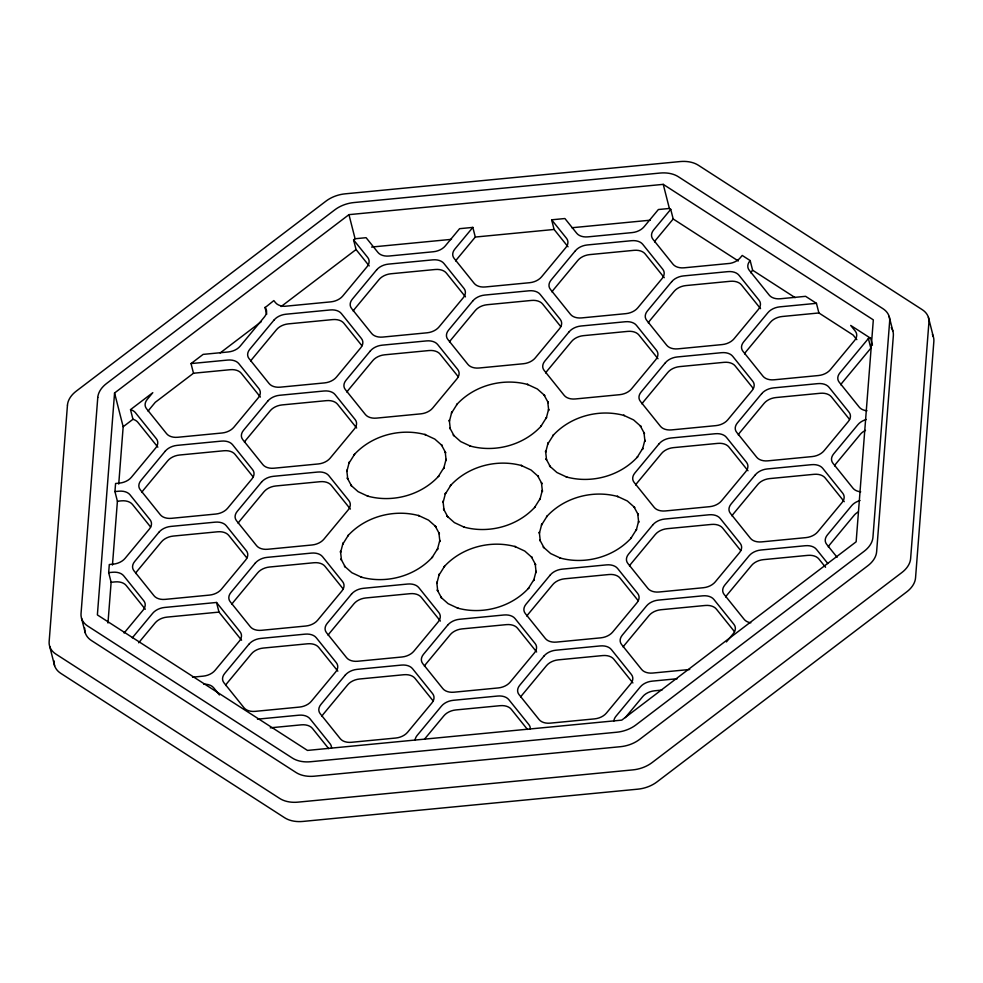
<?xml version="1.0" encoding="UTF-8"?>
<svg xmlns="http://www.w3.org/2000/svg" width="983" height="983" viewBox="0 0 983 983"><rect width="100%" height="100%" fill="white"/><g stroke="black" fill="none" stroke-linecap="round" stroke-linejoin="round"><path stroke-width="1.47" d="M114.569 392.991L97.378 614.916L307.47 750.422L621.76 720.134L856.144 541.793L873.322 319.868L663.242 184.362L348.953 214.65L114.569 392.991L123.17 426.745L118.734 484.078M107.97 623.013L111.128 582.28L108.671 572.634L109.297 564.525L113.242 564.156A13.504 9.117 -14.3 0 0 125.074 558.369L149.342 529.112A13.504 9.117 -14.3 0 0 150.067 519.761L130.002 494.781A13.504 9.117 -14.3 0 0 118.882 491.205L114.937 491.586L117.407 501.232L112.455 565.053M114.937 491.586L115.576 483.489L119.521 483.108A13.504 9.117 -14.3 0 0 131.353 477.32L155.621 448.064A13.504 9.117 -14.3 0 0 156.346 438.713L135.457 412.713A13.504 9.117 -14.3 0 0 130.506 409.641L152.807 392.672L147.253 399.368A13.504 9.117 -14.3 0 0 146.528 408.719L166.606 433.7A13.504 9.117 -14.3 0 0 177.714 437.275L222.06 432.999A13.504 9.117 -14.3 0 0 233.893 427.212L258.16 397.968A13.504 9.117 -14.3 0 0 258.885 388.604L238.82 363.636A13.504 9.117 -14.3 0 0 227.7 360.061L191.034 363.587L193.491 373.233L155.265 402.317L149.711 409.014A13.504 9.117 -14.3 0 0 148.212 411.398M124.104 633.027L143.076 610.16A13.504 9.117 -14.3 0 0 143.801 600.81L123.723 575.829A13.504 9.117 -14.3 0 0 112.615 572.253L108.671 572.634M132.312 637.832L152.697 613.257A13.504 9.117 -14.3 0 1 164.542 607.469L216.53 602.468L240.061 631.75A13.504 9.117 -14.3 0 1 239.336 641.113L215.068 670.357A13.504 9.117 -14.3 0 1 203.235 676.144L192.533 677.176M455.829 261.085A13.504 9.117 -14.3 0 1 457.328 258.701L475.293 237.05L472.835 227.405L454.871 249.055A13.504 9.117 -14.3 0 0 454.146 258.418L474.211 283.387A13.504 9.117 -14.3 0 0 485.332 286.962L529.665 282.699A13.504 9.117 -14.3 0 0 541.51 276.911L565.778 247.655A13.504 9.117 -14.3 0 0 566.503 238.304L551.647 219.811L564.906 218.533L576.751 233.29A13.504 9.117 -14.3 0 0 587.871 236.866L632.204 232.59A13.504 9.117 -14.3 0 0 644.049 226.803L658.377 209.526L669.386 208.47L670.738 209.342L673.195 218.988L738.294 260.974M138.652 642.796L155.154 622.903A13.504 9.117 -14.3 0 1 166.999 617.115L218.988 612.102L241.585 640.228M670.738 209.342L653.67 229.899A13.504 9.117 -14.3 0 0 652.945 239.262L673.023 264.23A13.504 9.117 -14.3 0 0 684.131 267.806L730.258 263.358A13.504 9.117 -14.3 0 0 740.224 257.853L742.226 255.445L750.164 260.569L752.622 270.214L795.161 297.652M673.195 218.988L656.128 239.545A13.504 9.117 -14.3 0 0 654.629 241.929M750.164 260.569L749.943 260.839A13.504 9.117 -14.3 0 0 749.218 270.202L769.284 295.183A13.504 9.117 -14.3 0 0 780.404 298.758L805.593 296.325L816.443 303.329L818.9 312.963L853.158 335.068L856.832 339.639M752.622 270.214L752.4 270.485A13.504 9.117 -14.3 0 0 750.901 272.869M424.533 739.13L443.947 715.735A13.504 9.117 -14.3 0 1 455.793 709.947L500.126 705.683A13.504 9.117 -14.3 0 1 511.246 709.247L527.49 729.472M872.449 345.205L870.692 338.312L868.382 338.545L839.924 372.84A13.504 9.117 -14.3 0 0 839.199 382.19L859.277 407.171A13.504 9.117 -14.3 0 0 866.981 410.759M625.274 717.639L642.747 696.578A13.504 9.117 -14.3 0 1 654.592 690.791L661.977 690.078M726.412 641.924L733.207 633.74A13.504 9.117 -14.3 0 0 733.932 624.377L713.855 599.409A13.504 9.117 -14.3 0 0 702.747 595.833L658.413 600.097A13.504 9.117 -14.3 0 0 646.568 605.884L622.3 635.141A13.504 9.117 -14.3 0 0 621.575 644.492L641.641 669.472A13.504 9.117 -14.3 0 0 652.761 673.048L689.71 669.484M191.034 363.587L203.137 354.384L228.326 351.951A13.504 9.117 -14.3 0 0 240.171 346.163L264.439 316.919A13.504 9.117 -14.3 0 0 265.164 307.556L273.839 300.589L275.486 302.641A13.504 9.117 -14.3 0 0 284.751 306.291L330.866 301.855A13.504 9.117 -14.3 0 0 342.711 296.067L366.978 266.811A13.504 9.117 -14.3 0 0 367.703 257.46L353.585 239.901L355.096 238.758L366.094 237.689L377.951 252.447A13.504 9.117 -14.3 0 0 389.071 256.022L433.405 251.746A13.504 9.117 -14.3 0 0 445.25 245.959L459.577 228.683L472.835 227.405M123.17 426.745L132.963 419.286L130.506 409.641M220.143 352.958L261.367 321.588M281.126 306.549L356.055 249.547L353.585 239.901M371.574 247.052L451.48 239.348M475.293 237.05L554.105 229.457L568.027 246.794M571.885 227.749L650.291 220.192M816.443 303.329L779.765 306.856A13.504 9.117 -14.3 0 0 767.932 312.643L743.664 341.887A13.504 9.117 -14.3 0 0 742.939 351.25L763.005 376.231A13.504 9.117 -14.3 0 0 774.125 379.794L818.458 375.531A13.504 9.117 -14.3 0 0 830.303 369.743L854.571 340.499A13.504 9.117 -14.3 0 0 855.296 331.136L850.7 325.422L870.692 338.312M193.491 373.233L230.157 369.706A13.504 9.117 -14.3 0 1 241.277 373.27L260.384 397.058M818.9 312.963L782.235 316.501A13.504 9.117 -14.3 0 0 770.389 322.289L746.122 351.533A13.504 9.117 -14.3 0 0 744.623 353.917M117.407 501.232L121.351 500.851A13.504 9.117 -14.3 0 1 132.459 504.426L150.62 527.023M111.128 582.28L115.072 581.899A13.504 9.117 -14.3 0 1 126.193 585.475L145.3 609.263M257.485 719.175L298.869 715.194A13.504 9.117 -14.3 0 1 309.977 718.77L330.055 743.738A13.504 9.117 -14.3 0 1 331.468 748.247M677.262 678.725L652.134 681.145A13.504 9.117 -14.3 0 0 640.289 686.933L616.022 716.189A13.504 9.117 -14.3 0 0 613.884 721.03M270.288 727.825L301.326 724.84A13.504 9.117 -14.3 0 1 312.434 728.415L328.691 748.628M760.535 308.65L741.415 284.861A13.504 9.117 -14.3 0 0 730.308 281.285L685.962 285.562A13.504 9.117 -14.3 0 0 674.129 291.337L649.861 320.593A13.504 9.117 -14.3 0 0 648.362 322.977M849.57 419.446L831.409 396.849A13.504 9.117 -14.3 0 0 820.289 393.274L775.956 397.55A13.504 9.117 -14.3 0 0 764.11 403.337L739.843 432.581A13.504 9.117 -14.3 0 0 738.344 434.965M664.262 277.697L645.155 253.909A13.504 9.117 -14.3 0 0 634.035 250.333L589.702 254.609A13.504 9.117 -14.3 0 0 577.857 260.397L553.589 289.641A13.504 9.117 -14.3 0 0 552.09 292.037M753.297 388.506L735.149 365.909A13.504 9.117 -14.3 0 0 724.029 362.334L679.695 366.61A13.504 9.117 -14.3 0 0 667.85 372.385L643.582 401.642A13.504 9.117 -14.3 0 0 642.083 404.025M844.25 501.686L825.13 477.898A13.504 9.117 -14.3 0 0 814.022 474.322L769.677 478.598A13.504 9.117 -14.3 0 0 757.844 484.386L733.576 513.63A13.504 9.117 -14.3 0 0 732.077 516.014M837.098 557.287L826.654 544.287A13.504 9.117 -14.3 0 1 827.379 534.936L851.647 505.68A13.504 9.117 -14.3 0 1 860.027 500.544M827.87 563.578L816.394 549.3A13.504 9.117 -14.3 0 0 805.286 545.725L760.94 550.001A13.504 9.117 -14.3 0 0 749.107 555.788L724.84 585.032A13.504 9.117 -14.3 0 0 724.115 594.396L744.18 619.364A13.504 9.117 -14.3 0 0 750.815 622.817M657.996 358.746L638.876 334.957A13.504 9.117 -14.3 0 0 627.768 331.382L583.423 335.658A13.504 9.117 -14.3 0 0 571.59 341.445L547.322 370.689A13.504 9.117 -14.3 0 0 545.823 373.073M747.977 470.734L728.87 446.958A13.504 9.117 -14.3 0 0 717.75 443.382L673.416 447.646A13.504 9.117 -14.3 0 0 661.571 453.433L637.303 482.69A13.504 9.117 -14.3 0 0 635.804 485.074M825.548 567.265L818.851 558.946A13.504 9.117 -14.3 0 0 807.743 555.37L763.41 559.646A13.504 9.117 -14.3 0 0 751.565 565.434L727.297 594.678A13.504 9.117 -14.3 0 0 725.798 597.062M560.777 326.614L542.616 304.017A13.504 9.117 -14.3 0 0 531.496 300.442L487.163 304.718A13.504 9.117 -14.3 0 0 475.317 310.505L451.05 339.749A13.504 9.117 -14.3 0 0 449.55 342.133M740.752 550.603L722.591 527.994A13.504 9.117 -14.3 0 0 711.483 524.431L667.138 528.694A13.504 9.117 -14.3 0 0 655.305 534.482L631.037 563.738A13.504 9.117 -14.3 0 0 629.538 566.122M465.463 296.854L446.356 273.065A13.504 9.117 -14.3 0 0 435.236 269.502L390.902 273.766A13.504 9.117 -14.3 0 0 379.057 279.553L354.789 308.809A13.504 9.117 -14.3 0 0 353.29 311.193M734.473 631.639L716.324 609.042A13.504 9.117 -14.3 0 0 705.204 605.479L660.871 609.743A13.504 9.117 -14.3 0 0 649.026 615.53L624.758 644.787A13.504 9.117 -14.3 0 0 623.259 647.17M356.055 249.547L369.215 265.926M458.238 376.71L440.077 354.113A13.504 9.117 -14.3 0 0 428.957 350.55L384.623 354.814A13.504 9.117 -14.3 0 0 372.79 360.601L348.523 389.846A13.504 9.117 -14.3 0 0 347.024 392.242M638.213 600.699L620.052 578.102A13.504 9.117 -14.3 0 0 608.944 574.527L564.598 578.803A13.504 9.117 -14.3 0 0 552.765 584.59L528.498 613.834A13.504 9.117 -14.3 0 0 526.999 616.218M361.965 345.77L343.817 323.174A13.504 9.117 -14.3 0 0 332.696 319.598L288.363 323.874A13.504 9.117 -14.3 0 0 276.518 329.661L252.25 358.906A13.504 9.117 -14.3 0 0 250.751 361.289M632.892 682.939L613.785 659.151A13.504 9.117 -14.3 0 0 602.665 655.575L558.332 659.851A13.504 9.117 -14.3 0 0 546.487 665.638L522.219 694.883A13.504 9.117 -14.3 0 0 520.72 697.266M356.657 428.01L337.538 404.222A13.504 9.117 -14.3 0 0 326.417 400.646L282.084 404.922A13.504 9.117 -14.3 0 0 270.251 410.71L245.983 439.954A13.504 9.117 -14.3 0 0 244.484 442.338M536.632 651.987L517.513 628.198A13.504 9.117 -14.3 0 0 506.405 624.635L462.059 628.899A13.504 9.117 -14.3 0 0 450.226 634.686L425.958 663.943A13.504 9.117 -14.3 0 0 424.459 666.327M350.378 509.059L331.259 485.27A13.504 9.117 -14.3 0 0 320.151 481.695L275.805 485.971A13.504 9.117 -14.3 0 0 263.972 491.758L239.705 521.002A13.504 9.117 -14.3 0 0 238.205 523.386M440.372 621.047L421.252 597.259A13.504 9.117 -14.3 0 0 410.132 593.683L365.799 597.959A13.504 9.117 -14.3 0 0 353.966 603.746L329.698 632.991A13.504 9.117 -14.3 0 0 328.199 635.374M253.159 476.915L234.998 454.318A13.504 9.117 -14.3 0 0 223.891 450.755L179.545 455.018A13.504 9.117 -14.3 0 0 167.712 460.806L143.444 490.062A13.504 9.117 -14.3 0 0 141.945 492.446M343.153 588.915L324.992 566.319A13.504 9.117 -14.3 0 0 313.872 562.743L269.539 567.019A13.504 9.117 -14.3 0 0 257.693 572.794L233.426 602.051A13.504 9.117 -14.3 0 0 231.927 604.434M433.134 700.904L414.973 678.307A13.504 9.117 -14.3 0 0 403.866 674.731L359.52 679.007A13.504 9.117 -14.3 0 0 347.687 684.795L323.419 714.039A13.504 9.117 -14.3 0 0 321.92 716.423M157.858 447.167L137.915 422.358A13.504 9.117 -14.3 0 0 132.963 419.286M246.88 557.963L228.72 535.366A13.504 9.117 -14.3 0 0 217.612 531.791L173.278 536.067A13.504 9.117 -14.3 0 0 161.433 541.854L137.165 571.098A13.504 9.117 -14.3 0 0 135.666 573.482M337.833 671.143L318.713 647.367A13.504 9.117 -14.3 0 0 307.593 643.791L263.26 648.067A13.504 9.117 -14.3 0 0 251.427 653.842L227.159 683.099A13.504 9.117 -14.3 0 0 225.66 685.483M219.455 694.956L213.716 687.817A13.504 9.117 -14.3 0 0 203.751 684.168M928.407 317.362L933.322 336.653M889.136 316.415L892.822 330.89M868.382 338.545L870.84 348.179L842.382 382.485A13.504 9.117 -14.3 0 0 840.883 384.869M663.242 184.362L669.386 208.47M551.647 219.811L554.105 229.457M348.953 214.65L355.096 238.758M264.968 307.323L266.725 314.216M216.53 602.468L218.988 612.102M81.564 618.356L85.251 632.819M49.678 646.347L54.593 665.638M860.703 491.807A13.504 9.117 -14.3 0 1 852.998 488.219L832.933 463.239A13.504 9.117 -14.3 0 1 833.658 453.888L857.926 424.631A13.504 9.117 -14.3 0 1 866.306 419.495M834.616 465.917A13.504 9.117 -14.3 0 1 836.115 463.534L860.383 434.277A13.504 9.117 -14.3 0 1 865.495 430.382M828.337 546.966A13.504 9.117 -14.3 0 1 829.836 544.57L854.104 515.325A13.504 9.117 -14.3 0 1 858.208 511.959M415.084 740.187A13.504 9.117 -14.3 0 1 417.222 735.345L441.49 706.089A13.504 9.117 -14.3 0 1 453.335 700.301L497.668 696.038A13.504 9.117 -14.3 0 1 508.789 699.613L528.854 724.582A13.504 9.117 -14.3 0 1 530.267 729.091M932.388 334.441A26.996 18.235 -14.3 0 1 933.85 341.408L915.542 577.869A26.996 18.235 -14.3 0 1 906.756 591.852L657.013 781.878A26.996 18.235 -14.3 0 1 637.844 789.165L302.973 821.432A26.996 18.235 -14.3 0 1 284.652 817.758L60.811 673.367A26.996 18.235 -14.3 0 1 54.065 660.883M891.262 327.622A26.996 18.235 -14.3 0 1 893.35 335.645L876.627 551.758A26.996 18.235 -14.3 0 1 867.829 565.741L639.589 739.413A26.996 18.235 -14.3 0 1 620.42 746.699L314.363 776.189A26.996 18.235 -14.3 0 1 296.055 772.515L91.468 640.56A26.996 18.235 -14.3 0 1 84.722 628.063M67.458 405.131L49.15 641.592A26.996 18.235 -14.3 0 0 55.884 654.088L279.737 798.466A26.996 18.235 -14.3 0 0 298.058 802.14L632.929 769.873A26.996 18.235 -14.3 0 0 652.098 762.587L901.841 572.561A26.996 18.235 -14.3 0 0 910.627 558.577L928.935 322.117A26.996 18.235 -14.3 0 0 922.189 309.633L698.348 165.242A26.996 18.235 -14.3 0 0 680.027 161.568L345.156 193.835A26.996 18.235 -14.3 0 0 325.987 201.122L76.244 391.148A26.996 18.235 -14.3 0 0 67.458 405.131M97.772 397.488L81.036 613.601A26.996 18.235 -14.3 0 0 87.782 626.085L292.356 758.053A26.996 18.235 -14.3 0 0 310.677 761.727L616.734 732.224A26.996 18.235 -14.3 0 0 635.903 724.938L864.143 551.279A26.996 18.235 -14.3 0 0 872.941 537.296L889.664 321.183A26.996 18.235 -14.3 0 0 882.931 308.687L678.344 176.731A26.996 18.235 -14.3 0 0 660.023 173.057L353.978 202.547A26.996 18.235 -14.3 0 0 334.81 209.834L106.557 383.505A26.996 18.235 -14.3 0 0 97.772 397.488M349.26 462.145L346.852 471.435L346.766 470.169L347.761 479.09L347.22 477.898L351.545 485.921L350.661 485.049L358.119 491.672L368.158 496.341L367.335 496.034C392.426 503.038 421.338 495.297 438.909 475.895L438.283 476.608L443.997 467.503L443.665 468.608L446.073 459.319L446.171 460.585L445.176 451.664L445.717 452.856L441.392 444.832L442.276 445.704L434.805 439.082L424.767 434.412L425.602 434.719C400.511 427.716 371.599 435.457 354.027 454.859L354.654 454.146L348.928 463.251L349.26 462.145M342.993 543.194L340.585 552.483L340.487 551.217L341.482 560.138L340.941 558.946L345.266 566.97L344.382 566.097L351.853 572.72L361.891 577.39L361.056 577.082C386.147 584.086 415.059 576.345 432.631 556.943L432.004 557.656L437.73 548.551L437.386 549.657L439.794 540.367L439.892 541.633L438.897 532.712L439.438 533.904L435.113 525.88L435.997 526.753L428.527 520.13L418.5 515.461L419.323 515.768C394.232 508.764 365.32 516.505 347.749 535.907L348.375 535.194L342.662 544.299L342.993 543.194M451.799 412.049L449.391 421.338L449.305 420.06L450.288 428.981L449.759 427.802L454.085 435.825L453.2 434.941L460.658 441.564L470.697 446.233L469.874 445.938C494.965 452.942 523.878 445.201 541.449 425.786L540.822 426.499L546.536 417.394L546.204 418.5L548.612 409.211L548.711 410.489L547.715 401.568L548.256 402.747L543.918 394.724L544.815 395.608L537.345 388.985L527.306 384.316L528.141 384.611C503.038 377.607 474.138 385.348 456.567 404.763L457.193 404.05L451.467 413.155L451.799 412.049M445.532 493.097L443.124 502.387L443.026 501.109L444.021 510.03L443.48 508.85L447.806 516.874L446.921 515.989L454.392 522.612L464.431 527.281L463.595 526.986C488.686 533.99 517.599 526.249 535.17 506.835L534.543 507.547L540.269 498.442L539.925 499.548L542.333 490.259L542.432 491.537L541.436 482.616L541.977 483.796L537.652 475.772L538.537 476.644L531.066 470.021L521.027 465.364L521.862 465.659C496.771 458.656 467.859 466.397 450.288 485.811L450.914 485.098L445.201 494.191L445.532 493.097M439.254 574.146L436.845 583.423L436.759 582.157L437.742 591.078L437.202 589.898L441.539 597.91L440.642 597.037L448.113 603.66L458.152 608.33L457.316 608.022C482.42 615.026 511.32 607.297 528.891 587.883L528.264 588.596L533.99 579.491L533.658 580.597L536.067 571.307L536.153 572.585L535.17 563.664L535.698 564.844L531.373 556.82L532.258 557.693L524.799 551.07L514.76 546.413L515.584 546.708C490.492 539.704 461.58 547.445 444.009 566.859L444.635 566.147L438.922 575.239L439.254 574.146M548.072 442.989L545.663 452.278L545.565 451.013L546.56 459.933L546.02 458.742L550.345 466.765L549.46 465.893L556.931 472.516L566.97 477.185L566.134 476.878C591.225 483.882 620.138 476.141 637.709 456.739L637.082 457.451L642.796 448.346L642.464 449.452L644.873 440.163L644.971 441.428L643.976 432.508L644.516 433.7L640.191 425.676L641.076 426.548L633.605 419.925L623.566 415.256L624.402 415.563C599.311 408.559 570.398 416.3 552.827 435.702L553.454 434.99L547.728 444.095L548.072 442.989M541.793 524.037L539.384 533.327L539.298 532.061L540.281 540.982L539.741 539.79L544.078 547.814L543.181 546.941L550.652 553.564L560.691 558.233L559.855 557.926C584.959 564.93 613.859 557.189 631.43 537.775L630.803 538.5L636.529 529.395L636.198 530.501L638.606 521.211L638.692 522.477L637.709 513.556L638.237 514.748L633.912 506.724L634.797 507.597L627.338 500.974L617.299 496.304L618.123 496.612C593.032 489.608 564.119 497.337 546.548 516.751L547.175 516.038L541.461 525.143L541.793 524.037M165.255 451.16L140.987 480.417A13.504 9.117 -14.3 0 0 140.262 489.767L160.327 514.748A13.504 9.117 -14.3 0 0 171.447 518.324L215.781 514.048A13.504 9.117 -14.3 0 0 227.614 508.26L251.881 479.016A13.504 9.117 -14.3 0 0 252.606 469.653L232.541 444.672A13.504 9.117 -14.3 0 0 221.421 441.109L177.087 445.373A13.504 9.117 -14.3 0 0 165.255 451.16M274.06 320.016L249.793 349.26A13.504 9.117 -14.3 0 0 249.068 358.623L269.145 383.591A13.504 9.117 -14.3 0 0 280.253 387.167L324.587 382.903A13.504 9.117 -14.3 0 0 336.432 377.116L360.7 347.859A13.504 9.117 -14.3 0 0 361.425 338.508L341.359 313.528A13.504 9.117 -14.3 0 0 330.239 309.952L285.906 314.228A13.504 9.117 -14.3 0 0 274.06 320.016M158.976 532.208L134.708 561.465A13.504 9.117 -14.3 0 0 133.983 570.816L154.048 595.796A13.504 9.117 -14.3 0 0 165.169 599.372L209.502 595.096A13.504 9.117 -14.3 0 0 221.347 589.308L245.615 560.064A13.504 9.117 -14.3 0 0 246.34 550.701L226.262 525.721A13.504 9.117 -14.3 0 0 215.154 522.157L170.809 526.421A13.504 9.117 -14.3 0 0 158.976 532.208M267.794 401.064L243.526 430.308A13.504 9.117 -14.3 0 0 242.801 439.671L262.866 464.64A13.504 9.117 -14.3 0 0 273.974 468.215L318.32 463.951A13.504 9.117 -14.3 0 0 330.153 458.164L354.421 428.907A13.504 9.117 -14.3 0 0 355.146 419.557L335.08 394.576A13.504 9.117 -14.3 0 0 323.96 391.001L279.627 395.277A13.504 9.117 -14.3 0 0 267.794 401.064M376.6 269.907L352.332 299.164A13.504 9.117 -14.3 0 0 351.607 308.515L371.672 333.495A13.504 9.117 -14.3 0 0 382.792 337.071L427.126 332.795A13.504 9.117 -14.3 0 0 438.971 327.007L463.239 297.763A13.504 9.117 -14.3 0 0 463.964 288.4L443.898 263.432A13.504 9.117 -14.3 0 0 432.778 259.856L388.445 264.12A13.504 9.117 -14.3 0 0 376.6 269.907M261.515 482.112L237.247 511.357A13.504 9.117 -14.3 0 0 236.522 520.72L256.588 545.688A13.504 9.117 -14.3 0 0 267.708 549.264L312.041 544.987A13.504 9.117 -14.3 0 0 323.886 539.212L348.154 509.956A13.504 9.117 -14.3 0 0 348.879 500.605L328.801 475.625A13.504 9.117 -14.3 0 0 317.693 472.049L273.348 476.325A13.504 9.117 -14.3 0 0 261.515 482.112M370.321 350.956L346.053 380.212A13.504 9.117 -14.3 0 0 345.34 389.563L365.406 414.543A13.504 9.117 -14.3 0 0 376.514 418.119L420.859 413.843A13.504 9.117 -14.3 0 0 432.692 408.056L456.96 378.811A13.504 9.117 -14.3 0 0 457.685 369.448L437.619 344.468A13.504 9.117 -14.3 0 0 426.499 340.904L382.166 345.168A13.504 9.117 -14.3 0 0 370.321 350.956M255.236 563.161L230.968 592.405A13.504 9.117 -14.3 0 0 230.243 601.768L250.321 626.736A13.504 9.117 -14.3 0 0 261.429 630.312L305.762 626.036A13.504 9.117 -14.3 0 0 317.607 620.261L341.875 591.004A13.504 9.117 -14.3 0 0 342.6 581.641L322.535 556.673A13.504 9.117 -14.3 0 0 311.414 553.097L267.081 557.373A13.504 9.117 -14.3 0 0 255.236 563.161M472.86 300.859L448.592 330.104A13.504 9.117 -14.3 0 0 447.867 339.467L467.945 364.435A13.504 9.117 -14.3 0 0 479.053 368.011L523.398 363.735A13.504 9.117 -14.3 0 0 535.231 357.959L559.499 328.703A13.504 9.117 -14.3 0 0 560.224 319.352L540.159 294.372A13.504 9.117 -14.3 0 0 529.038 290.796L484.705 295.072A13.504 9.117 -14.3 0 0 472.86 300.859M248.969 644.197L224.702 673.453A13.504 9.117 -14.3 0 0 223.977 682.816L244.042 707.785A13.504 9.117 -14.3 0 0 255.162 711.36L299.496 707.084A13.504 9.117 -14.3 0 0 311.328 701.297L335.596 672.053A13.504 9.117 -14.3 0 0 336.321 662.689L316.256 637.721A13.504 9.117 -14.3 0 0 305.135 634.146L260.802 638.422A13.504 9.117 -14.3 0 0 248.969 644.197M575.399 250.751L551.131 280.008A13.504 9.117 -14.3 0 0 550.406 289.358L570.484 314.339A13.504 9.117 -14.3 0 0 581.592 317.914L625.938 313.638A13.504 9.117 -14.3 0 0 637.77 307.851L662.038 278.607A13.504 9.117 -14.3 0 0 662.763 269.244L642.698 244.263A13.504 9.117 -14.3 0 0 631.577 240.7L587.244 244.964A13.504 9.117 -14.3 0 0 575.399 250.751M351.496 594.101L327.228 623.345A13.504 9.117 -14.3 0 0 326.516 632.708L346.581 657.688A13.504 9.117 -14.3 0 0 357.689 661.252L402.035 656.988A13.504 9.117 -14.3 0 0 413.868 651.201L438.135 621.956A13.504 9.117 -14.3 0 0 438.86 612.593L418.795 587.613A13.504 9.117 -14.3 0 0 407.675 584.037L363.341 588.313A13.504 9.117 -14.3 0 0 351.496 594.101M569.132 331.799L544.865 361.044A13.504 9.117 -14.3 0 0 544.14 370.407L564.205 395.387A13.504 9.117 -14.3 0 0 575.325 398.963L619.659 394.687A13.504 9.117 -14.3 0 0 631.504 388.899L655.772 359.655A13.504 9.117 -14.3 0 0 656.484 350.292L636.419 325.312A13.504 9.117 -14.3 0 0 625.311 321.748L580.965 326.012A13.504 9.117 -14.3 0 0 569.132 331.799M345.23 675.149L320.962 704.393A13.504 9.117 -14.3 0 0 320.237 713.756L340.302 738.737A13.504 9.117 -14.3 0 0 351.423 742.3L395.756 738.036A13.504 9.117 -14.3 0 0 407.601 732.249L431.869 702.992A13.504 9.117 -14.3 0 0 432.594 693.642L412.516 668.661A13.504 9.117 -14.3 0 0 401.408 665.086L357.062 669.362A13.504 9.117 -14.3 0 0 345.23 675.149M671.672 281.703L647.404 310.947A13.504 9.117 -14.3 0 0 646.679 320.311L666.744 345.279A13.504 9.117 -14.3 0 0 677.865 348.854L722.198 344.578A13.504 9.117 -14.3 0 0 734.031 338.803L758.298 309.547A13.504 9.117 -14.3 0 0 759.023 300.184L738.958 275.215A13.504 9.117 -14.3 0 0 727.838 271.64L683.504 275.916A13.504 9.117 -14.3 0 0 671.672 281.703M447.769 625.041L423.501 654.297A13.504 9.117 -14.3 0 0 422.776 663.648L442.841 688.628A13.504 9.117 -14.3 0 0 453.962 692.204L498.295 687.928A13.504 9.117 -14.3 0 0 510.14 682.141L534.408 652.896A13.504 9.117 -14.3 0 0 535.133 643.533L515.055 618.565A13.504 9.117 -14.3 0 0 503.947 614.989L459.602 619.265A13.504 9.117 -14.3 0 0 447.769 625.041M665.393 362.739L641.125 391.996A13.504 9.117 -14.3 0 0 640.4 401.359L660.465 426.327A13.504 9.117 -14.3 0 0 671.586 429.903L715.919 425.627A13.504 9.117 -14.3 0 0 727.764 419.839L752.032 390.595A13.504 9.117 -14.3 0 0 752.757 381.232L732.679 356.264A13.504 9.117 -14.3 0 0 721.571 352.688L677.238 356.964A13.504 9.117 -14.3 0 0 665.393 362.739M550.308 574.944L526.04 604.189A13.504 9.117 -14.3 0 0 525.315 613.552L545.381 638.532A13.504 9.117 -14.3 0 0 556.501 642.096L600.834 637.832A13.504 9.117 -14.3 0 0 612.679 632.044L636.947 602.788A13.504 9.117 -14.3 0 0 637.66 593.437L617.594 568.457A13.504 9.117 -14.3 0 0 606.486 564.881L562.141 569.157A13.504 9.117 -14.3 0 0 550.308 574.944M659.114 443.788L634.846 473.044A13.504 9.117 -14.3 0 0 634.121 482.395L654.199 507.375A13.504 9.117 -14.3 0 0 665.307 510.951L709.652 506.675A13.504 9.117 -14.3 0 0 721.485 500.888L745.753 471.643A13.504 9.117 -14.3 0 0 746.478 462.28L726.412 437.312A13.504 9.117 -14.3 0 0 715.292 433.736L670.959 438.013A13.504 9.117 -14.3 0 0 659.114 443.788M544.029 655.993L519.761 685.237A13.504 9.117 -14.3 0 0 519.036 694.6L539.102 719.568A13.504 9.117 -14.3 0 0 550.222 723.144L594.555 718.88A13.504 9.117 -14.3 0 0 606.4 713.093L630.668 683.836A13.504 9.117 -14.3 0 0 631.393 674.485L611.328 649.505A13.504 9.117 -14.3 0 0 600.208 645.929L555.874 650.205A13.504 9.117 -14.3 0 0 544.029 655.993M652.847 524.836L628.579 554.093A13.504 9.117 -14.3 0 0 627.854 563.443L647.92 588.424A13.504 9.117 -14.3 0 0 659.04 591.999L703.373 587.723A13.504 9.117 -14.3 0 0 715.206 581.936L739.474 552.692A13.504 9.117 -14.3 0 0 740.199 543.329L720.134 518.36A13.504 9.117 -14.3 0 0 709.026 514.785L664.68 519.049A13.504 9.117 -14.3 0 0 652.847 524.836M761.653 393.691L737.385 422.936A13.504 9.117 -14.3 0 0 736.66 432.299L756.738 457.279A13.504 9.117 -14.3 0 0 767.846 460.843L812.191 456.579A13.504 9.117 -14.3 0 0 824.024 450.792L848.292 421.535A13.504 9.117 -14.3 0 0 849.017 412.184L828.952 387.204A13.504 9.117 -14.3 0 0 817.831 383.628L773.498 387.904A13.504 9.117 -14.3 0 0 761.653 393.691M755.386 474.74L731.119 503.984A13.504 9.117 -14.3 0 0 730.394 513.347L750.459 538.328A13.504 9.117 -14.3 0 0 761.579 541.891L805.913 537.627A13.504 9.117 -14.3 0 0 817.745 531.84L842.013 502.583A13.504 9.117 -14.3 0 0 842.738 493.233L822.673 468.252A13.504 9.117 -14.3 0 0 811.553 464.676L767.219 468.952A13.504 9.117 -14.3 0 0 755.386 474.74"/></g></svg>
